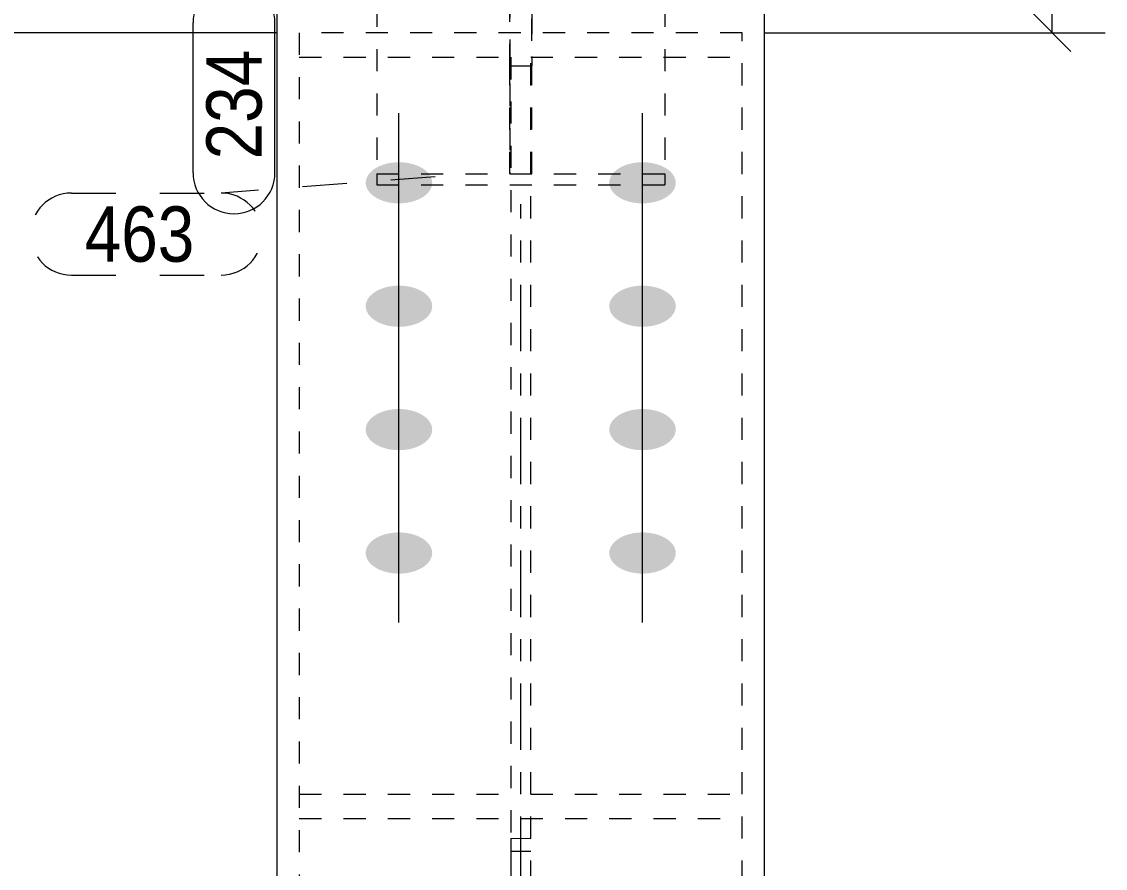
# Model space of a CAD drawing. Header units: millimetres. Extents: x 2 to 579, y 1 to 825.
# Drawn here: x 30.83 to 79.77, y 658.42 to 696.65 of the extents above; entities that cross this region are included whole.
import ezdxf

# ---------------------------------------------------------------- set-up
doc = ezdxf.new("R2010")
doc.units = ezdxf.units.MM
for name, pattern in [('XKITLINE00', [0]), ('XKITLINE01', [4, 1, -1, 1, -1]), ('XKITLINE02', [4, 2, -2]), ('XKITLINE03', [6, 3, -1, 1, -1])]:
    doc.linetypes.add(name, pattern=pattern)
for name, color, linetype, lineweight in [('Bolt', 3, 'Continuous', 0), ('Dimensions', 7, 'Continuous', 0), ('Part', 2, 'Continuous', 0), ('PartMark', 7, 'Continuous', 0)]:
    doc.layers.add(name, color=color, linetype=linetype, lineweight=lineweight)
doc.styles.add('ARIAL', font='ARIAL.TTF')

# ---------------------------------------------------------------- blocks, each defined once
blk = doc.blocks.new('*A48')
at = {"layer": 'Bolt'}
for points in [[(47.828, 688.443), (47.791, 688.444), (47.755, 688.445), (47.718, 688.447), (47.681, 688.45), (47.645, 688.453), (47.609, 688.456), (47.572, 688.46), (47.536, 688.465), (47.501, 688.47), (47.465, 688.476), (47.43, 688.483), (47.395, 688.489), (47.36, 688.497), (47.325, 688.505), (47.291, 688.513), (47.257, 688.522), (47.224, 688.532), (47.191, 688.542), (47.158, 688.552), (47.126, 688.563), (47.094, 688.575), (47.063, 688.587), (47.032, 688.599), (47.001, 688.612), (46.972, 688.625), (46.942, 688.639), (46.913, 688.653), (46.885, 688.668), (46.858, 688.683), (46.831, 688.699), (46.804, 688.715), (46.779, 688.731), (46.754, 688.748), (46.729, 688.765), (46.706, 688.782), (46.683, 688.8), (46.66, 688.818), (46.639, 688.837), (46.618, 688.855), (46.598, 688.874), (46.578, 688.894), (46.56, 688.914), (46.542, 688.933), (46.525, 688.954), (46.509, 688.974), (46.494, 688.995), (46.479, 689.016), (46.466, 689.037), (46.453, 689.058), (46.441, 689.08), (46.43, 689.102), (46.419, 689.124), (46.41, 689.146), (46.402, 689.168), (46.394, 689.19), (46.387, 689.212), (46.381, 689.235), (46.376, 689.258), (46.372, 689.28), (46.369, 689.303), (46.367, 689.326), (46.366, 689.348), (46.365, 689.371), (46.366, 689.394), (46.367, 689.417), (46.369, 689.44), (46.372, 689.462), (46.376, 689.485), (46.381, 689.507), (46.387, 689.53), (46.394, 689.552), (46.402, 689.575), (46.41, 689.597), (46.419, 689.619), (46.43, 689.641), (46.441, 689.663), (46.453, 689.684), (46.466, 689.705), (46.479, 689.727), (46.494, 689.748), (46.509, 689.768), (46.525, 689.789), (46.542, 689.809), (46.56, 689.829), (46.578, 689.849), (46.598, 689.868), (46.618, 689.887), (46.639, 689.906), (46.66, 689.924), (46.683, 689.943), (46.706, 689.96), (46.729, 689.978), (46.754, 689.995), (46.779, 690.012), (46.804, 690.028), (46.831, 690.044), (46.858, 690.059), (46.885, 690.074), (46.913, 690.089), (46.942, 690.103), (46.972, 690.117), (47.001, 690.13), (47.032, 690.143), (47.063, 690.156), (47.094, 690.168), (47.126, 690.179), (47.158, 690.19), (47.191, 690.201), (47.224, 690.211), (47.257, 690.22), (47.291, 690.229), (47.325, 690.238), (47.36, 690.246), (47.395, 690.253), (47.43, 690.26), (47.465, 690.266), (47.501, 690.272), (47.536, 690.277), (47.572, 690.282), (47.609, 690.286), (47.645, 690.29), (47.681, 690.293), (47.718, 690.295), (47.755, 690.297), (47.791, 690.299), (47.828, 690.3), (47.865, 690.3), (47.902, 690.3), (47.939, 690.299), (47.975, 690.297), (48.012, 690.295), (48.049, 690.293), (48.085, 690.29), (48.122, 690.286), (48.158, 690.282), (48.194, 690.277), (48.23, 690.272), (48.265, 690.266), (48.3, 690.26), (48.336, 690.253), (48.37, 690.246), (48.405, 690.238), (48.439, 690.229), (48.473, 690.22), (48.506, 690.211), (48.539, 690.201), (48.572, 690.19), (48.604, 690.179), (48.636, 690.168), (48.668, 690.156), (48.698, 690.143), (48.729, 690.13), (48.759, 690.117), (48.788, 690.103), (48.817, 690.089), (48.845, 690.074), (48.872, 690.059), (48.899, 690.044), (48.926, 690.028), (48.951, 690.012), (48.976, 689.995), (49.001, 689.978), (49.025, 689.96), (49.048, 689.943), (49.07, 689.924), (49.091, 689.906), (49.112, 689.887), (49.132, 689.868), (49.152, 689.849), (49.17, 689.829), (49.188, 689.809), (49.205, 689.789), (49.221, 689.768), (49.236, 689.748), (49.251, 689.727), (49.265, 689.705), (49.277, 689.684), (49.289, 689.663), (49.3, 689.641), (49.311, 689.619), (49.32, 689.597), (49.329, 689.575), (49.336, 689.552), (49.343, 689.53), (49.349, 689.507), (49.354, 689.485), (49.358, 689.462), (49.361, 689.44), (49.363, 689.417), (49.365, 689.394), (49.365, 689.371), (49.365, 689.348), (49.363, 689.326), (49.361, 689.303), (49.358, 689.28), (49.354, 689.258), (49.349, 689.235), (49.343, 689.212), (49.336, 689.19), (49.329, 689.168), (49.32, 689.146), (49.311, 689.124), (49.3, 689.102), (49.289, 689.08), (49.277, 689.058), (49.265, 689.037), (49.251, 689.016), (49.236, 688.995), (49.221, 688.974), (49.205, 688.954), (49.188, 688.933), (49.17, 688.914), (49.152, 688.894), (49.132, 688.874), (49.112, 688.855), (49.091, 688.837), (49.07, 688.818), (49.048, 688.8), (49.025, 688.782), (49.001, 688.765), (48.976, 688.748), (48.951, 688.731), (48.926, 688.715), (48.899, 688.699), (48.872, 688.683), (48.845, 688.668), (48.817, 688.653), (48.788, 688.639), (48.759, 688.625), (48.729, 688.612), (48.698, 688.599), (48.668, 688.587), (48.636, 688.575), (48.604, 688.563), (48.572, 688.552), (48.539, 688.542), (48.506, 688.532), (48.473, 688.522), (48.439, 688.513), (48.405, 688.505), (48.37, 688.497), (48.336, 688.489), (48.3, 688.483), (48.265, 688.476), (48.23, 688.47), (48.194, 688.465), (48.158, 688.46), (48.122, 688.456), (48.085, 688.453), (48.049, 688.45), (48.012, 688.447), (47.975, 688.445), (47.939, 688.444), (47.902, 688.443), (47.865, 688.443)], [(58.828, 688.443), (58.791, 688.444), (58.755, 688.445), (58.718, 688.447), (58.681, 688.45), (58.645, 688.453), (58.609, 688.456), (58.572, 688.46), (58.536, 688.465), (58.501, 688.47), (58.465, 688.476), (58.43, 688.483), (58.395, 688.489), (58.36, 688.497), (58.325, 688.505), (58.291, 688.513), (58.257, 688.522), (58.224, 688.532), (58.191, 688.542), (58.158, 688.552), (58.126, 688.563), (58.094, 688.575), (58.063, 688.587), (58.032, 688.599), (58.001, 688.612), (57.972, 688.625), (57.942, 688.639), (57.913, 688.653), (57.885, 688.668), (57.858, 688.683), (57.831, 688.699), (57.804, 688.715), (57.779, 688.731), (57.754, 688.748), (57.729, 688.765), (57.706, 688.782), (57.683, 688.8), (57.66, 688.818), (57.639, 688.837), (57.618, 688.855), (57.598, 688.874), (57.578, 688.894), (57.56, 688.914), (57.542, 688.933), (57.525, 688.954), (57.509, 688.974), (57.494, 688.995), (57.479, 689.016), (57.466, 689.037), (57.453, 689.058), (57.441, 689.08), (57.43, 689.102), (57.419, 689.124), (57.41, 689.146), (57.402, 689.168), (57.394, 689.19), (57.387, 689.212), (57.381, 689.235), (57.376, 689.258), (57.372, 689.28), (57.369, 689.303), (57.367, 689.326), (57.366, 689.348), (57.365, 689.371), (57.366, 689.394), (57.367, 689.417), (57.369, 689.44), (57.372, 689.462), (57.376, 689.485), (57.381, 689.507), (57.387, 689.53), (57.394, 689.552), (57.402, 689.575), (57.41, 689.597), (57.419, 689.619), (57.43, 689.641), (57.441, 689.663), (57.453, 689.684), (57.466, 689.705), (57.479, 689.727), (57.494, 689.748), (57.509, 689.768), (57.525, 689.789), (57.542, 689.809), (57.56, 689.829), (57.578, 689.849), (57.598, 689.868), (57.618, 689.887), (57.639, 689.906), (57.66, 689.924), (57.683, 689.943), (57.706, 689.96), (57.729, 689.978), (57.754, 689.995), (57.779, 690.012), (57.804, 690.028), (57.831, 690.044), (57.858, 690.059), (57.885, 690.074), (57.913, 690.089), (57.942, 690.103), (57.972, 690.117), (58.001, 690.13), (58.032, 690.143), (58.063, 690.156), (58.094, 690.168), (58.126, 690.179), (58.158, 690.19), (58.191, 690.201), (58.224, 690.211), (58.257, 690.22), (58.291, 690.229), (58.325, 690.238), (58.36, 690.246), (58.395, 690.253), (58.43, 690.26), (58.465, 690.266), (58.501, 690.272), (58.536, 690.277), (58.572, 690.282), (58.609, 690.286), (58.645, 690.29), (58.681, 690.293), (58.718, 690.295), (58.755, 690.297), (58.791, 690.299), (58.828, 690.3), (58.865, 690.3), (58.902, 690.3), (58.939, 690.299), (58.975, 690.297), (59.012, 690.295), (59.049, 690.293), (59.085, 690.29), (59.122, 690.286), (59.158, 690.282), (59.194, 690.277), (59.23, 690.272), (59.265, 690.266), (59.3, 690.26), (59.336, 690.253), (59.37, 690.246), (59.405, 690.238), (59.439, 690.229), (59.473, 690.22), (59.506, 690.211), (59.539, 690.201), (59.572, 690.19), (59.604, 690.179), (59.636, 690.168), (59.668, 690.156), (59.698, 690.143), (59.729, 690.13), (59.759, 690.117), (59.788, 690.103), (59.817, 690.089), (59.845, 690.074), (59.872, 690.059), (59.899, 690.044), (59.926, 690.028), (59.951, 690.012), (59.976, 689.995), (60.001, 689.978), (60.025, 689.96), (60.048, 689.943), (60.07, 689.924), (60.091, 689.906), (60.112, 689.887), (60.132, 689.868), (60.152, 689.849), (60.17, 689.829), (60.188, 689.809), (60.205, 689.789), (60.221, 689.768), (60.236, 689.748), (60.251, 689.727), (60.265, 689.705), (60.277, 689.684), (60.289, 689.663), (60.3, 689.641), (60.311, 689.619), (60.32, 689.597), (60.329, 689.575), (60.336, 689.552), (60.343, 689.53), (60.349, 689.507), (60.354, 689.485), (60.358, 689.462), (60.361, 689.44), (60.363, 689.417), (60.365, 689.394), (60.365, 689.371), (60.365, 689.348), (60.363, 689.326), (60.361, 689.303), (60.358, 689.28), (60.354, 689.258), (60.349, 689.235), (60.343, 689.212), (60.336, 689.19), (60.329, 689.168), (60.32, 689.146), (60.311, 689.124), (60.3, 689.102), (60.289, 689.08), (60.277, 689.058), (60.265, 689.037), (60.251, 689.016), (60.236, 688.995), (60.221, 688.974), (60.205, 688.954), (60.188, 688.933), (60.17, 688.914), (60.152, 688.894), (60.132, 688.874), (60.112, 688.855), (60.091, 688.837), (60.07, 688.818), (60.048, 688.8), (60.025, 688.782), (60.001, 688.765), (59.976, 688.748), (59.951, 688.731), (59.926, 688.715), (59.899, 688.699), (59.872, 688.683), (59.845, 688.668), (59.817, 688.653), (59.788, 688.639), (59.759, 688.625), (59.729, 688.612), (59.698, 688.599), (59.668, 688.587), (59.636, 688.575), (59.604, 688.563), (59.572, 688.552), (59.539, 688.542), (59.506, 688.532), (59.473, 688.522), (59.439, 688.513), (59.405, 688.505), (59.37, 688.497), (59.336, 688.489), (59.3, 688.483), (59.265, 688.476), (59.23, 688.47), (59.194, 688.465), (59.158, 688.46), (59.122, 688.456), (59.085, 688.453), (59.049, 688.45), (59.012, 688.447), (58.975, 688.445), (58.939, 688.444), (58.902, 688.443), (58.865, 688.443)], [(47.828, 682.871), (47.791, 682.872), (47.755, 682.873), (47.718, 682.875), (47.681, 682.878), (47.645, 682.881), (47.609, 682.884), (47.572, 682.889), (47.536, 682.893), (47.501, 682.899), (47.465, 682.904), (47.43, 682.911), (47.395, 682.918), (47.36, 682.925), (47.325, 682.933), (47.291, 682.941), (47.257, 682.95), (47.224, 682.96), (47.191, 682.97), (47.158, 682.98), (47.126, 682.991), (47.094, 683.003), (47.063, 683.015), (47.032, 683.027), (47.001, 683.04), (46.972, 683.053), (46.942, 683.067), (46.913, 683.082), (46.885, 683.096), (46.858, 683.111), (46.831, 683.127), (46.804, 683.143), (46.779, 683.159), (46.754, 683.176), (46.729, 683.193), (46.706, 683.21), (46.683, 683.228), (46.66, 683.246), (46.639, 683.265), (46.618, 683.283), (46.598, 683.303), (46.578, 683.322), (46.56, 683.342), (46.542, 683.362), (46.525, 683.382), (46.509, 683.402), (46.494, 683.423), (46.479, 683.444), (46.466, 683.465), (46.453, 683.487), (46.441, 683.508), (46.43, 683.53), (46.419, 683.552), (46.41, 683.574), (46.402, 683.596), (46.394, 683.618), (46.387, 683.641), (46.381, 683.663), (46.376, 683.686), (46.372, 683.708), (46.369, 683.731), (46.367, 683.754), (46.366, 683.777), (46.365, 683.799), (46.366, 683.822), (46.367, 683.845), (46.369, 683.868), (46.372, 683.89), (46.376, 683.913), (46.381, 683.936), (46.387, 683.958), (46.394, 683.981), (46.402, 684.003), (46.41, 684.025), (46.419, 684.047), (46.43, 684.069), (46.441, 684.091), (46.453, 684.112), (46.466, 684.134), (46.479, 684.155), (46.494, 684.176), (46.509, 684.196), (46.525, 684.217), (46.542, 684.237), (46.56, 684.257), (46.578, 684.277), (46.598, 684.296), (46.618, 684.315), (46.639, 684.334), (46.66, 684.353), (46.683, 684.371), (46.706, 684.388), (46.729, 684.406), (46.754, 684.423), (46.779, 684.44), (46.804, 684.456), (46.831, 684.472), (46.858, 684.487), (46.885, 684.503), (46.913, 684.517), (46.942, 684.531), (46.972, 684.545), (47.001, 684.559), (47.032, 684.571), (47.063, 684.584), (47.094, 684.596), (47.126, 684.607), (47.158, 684.618), (47.191, 684.629), (47.224, 684.639), (47.257, 684.648), (47.291, 684.657), (47.325, 684.666), (47.36, 684.674), (47.395, 684.681), (47.43, 684.688), (47.465, 684.694), (47.501, 684.7), (47.536, 684.705), (47.572, 684.71), (47.609, 684.714), (47.645, 684.718), (47.681, 684.721), (47.718, 684.724), (47.755, 684.725), (47.791, 684.727), (47.828, 684.728), (47.865, 684.728), (47.902, 684.728), (47.939, 684.727), (47.975, 684.725), (48.012, 684.724), (48.049, 684.721), (48.085, 684.718), (48.122, 684.714), (48.158, 684.71), (48.194, 684.705), (48.23, 684.7), (48.265, 684.694), (48.3, 684.688), (48.336, 684.681), (48.37, 684.674), (48.405, 684.666), (48.439, 684.657), (48.473, 684.648), (48.506, 684.639), (48.539, 684.629), (48.572, 684.618), (48.604, 684.607), (48.636, 684.596), (48.668, 684.584), (48.698, 684.571), (48.729, 684.559), (48.759, 684.545), (48.788, 684.531), (48.817, 684.517), (48.845, 684.503), (48.872, 684.487), (48.899, 684.472), (48.926, 684.456), (48.951, 684.44), (48.976, 684.423), (49.001, 684.406), (49.025, 684.388), (49.048, 684.371), (49.07, 684.353), (49.091, 684.334), (49.112, 684.315), (49.132, 684.296), (49.152, 684.277), (49.17, 684.257), (49.188, 684.237), (49.205, 684.217), (49.221, 684.196), (49.236, 684.176), (49.251, 684.155), (49.265, 684.134), (49.277, 684.112), (49.289, 684.091), (49.3, 684.069), (49.311, 684.047), (49.32, 684.025), (49.329, 684.003), (49.336, 683.981), (49.343, 683.958), (49.349, 683.936), (49.354, 683.913), (49.358, 683.89), (49.361, 683.868), (49.363, 683.845), (49.365, 683.822), (49.365, 683.799), (49.365, 683.777), (49.363, 683.754), (49.361, 683.731), (49.358, 683.708), (49.354, 683.686), (49.349, 683.663), (49.343, 683.641), (49.336, 683.618), (49.329, 683.596), (49.32, 683.574), (49.311, 683.552), (49.3, 683.53), (49.289, 683.508), (49.277, 683.487), (49.265, 683.465), (49.251, 683.444), (49.236, 683.423), (49.221, 683.402), (49.205, 683.382), (49.188, 683.362), (49.17, 683.342), (49.152, 683.322), (49.132, 683.303), (49.112, 683.283), (49.091, 683.265), (49.07, 683.246), (49.048, 683.228), (49.025, 683.21), (49.001, 683.193), (48.976, 683.176), (48.951, 683.159), (48.926, 683.143), (48.899, 683.127), (48.872, 683.111), (48.845, 683.096), (48.817, 683.082), (48.788, 683.067), (48.759, 683.053), (48.729, 683.04), (48.698, 683.027), (48.668, 683.015), (48.636, 683.003), (48.604, 682.991), (48.572, 682.98), (48.539, 682.97), (48.506, 682.96), (48.473, 682.95), (48.439, 682.941), (48.405, 682.933), (48.37, 682.925), (48.336, 682.918), (48.3, 682.911), (48.265, 682.904), (48.23, 682.899), (48.194, 682.893), (48.158, 682.889), (48.122, 682.884), (48.085, 682.881), (48.049, 682.878), (48.012, 682.875), (47.975, 682.873), (47.939, 682.872), (47.902, 682.871), (47.865, 682.871)], [(58.828, 682.871), (58.791, 682.872), (58.755, 682.873), (58.718, 682.875), (58.681, 682.878), (58.645, 682.881), (58.609, 682.884), (58.572, 682.889), (58.536, 682.893), (58.501, 682.899), (58.465, 682.904), (58.43, 682.911), (58.395, 682.918), (58.36, 682.925), (58.325, 682.933), (58.291, 682.941), (58.257, 682.95), (58.224, 682.96), (58.191, 682.97), (58.158, 682.98), (58.126, 682.991), (58.094, 683.003), (58.063, 683.015), (58.032, 683.027), (58.001, 683.04), (57.972, 683.053), (57.942, 683.067), (57.913, 683.082), (57.885, 683.096), (57.858, 683.111), (57.831, 683.127), (57.804, 683.143), (57.779, 683.159), (57.754, 683.176), (57.729, 683.193), (57.706, 683.21), (57.683, 683.228), (57.66, 683.246), (57.639, 683.265), (57.618, 683.283), (57.598, 683.303), (57.578, 683.322), (57.56, 683.342), (57.542, 683.362), (57.525, 683.382), (57.509, 683.402), (57.494, 683.423), (57.479, 683.444), (57.466, 683.465), (57.453, 683.487), (57.441, 683.508), (57.43, 683.53), (57.419, 683.552), (57.41, 683.574), (57.402, 683.596), (57.394, 683.618), (57.387, 683.641), (57.381, 683.663), (57.376, 683.686), (57.372, 683.708), (57.369, 683.731), (57.367, 683.754), (57.366, 683.777), (57.365, 683.799), (57.366, 683.822), (57.367, 683.845), (57.369, 683.868), (57.372, 683.89), (57.376, 683.913), (57.381, 683.936), (57.387, 683.958), (57.394, 683.981), (57.402, 684.003), (57.41, 684.025), (57.419, 684.047), (57.43, 684.069), (57.441, 684.091), (57.453, 684.112), (57.466, 684.134), (57.479, 684.155), (57.494, 684.176), (57.509, 684.196), (57.525, 684.217), (57.542, 684.237), (57.56, 684.257), (57.578, 684.277), (57.598, 684.296), (57.618, 684.315), (57.639, 684.334), (57.66, 684.353), (57.683, 684.371), (57.706, 684.388), (57.729, 684.406), (57.754, 684.423), (57.779, 684.44), (57.804, 684.456), (57.831, 684.472), (57.858, 684.487), (57.885, 684.503), (57.913, 684.517), (57.942, 684.531), (57.972, 684.545), (58.001, 684.559), (58.032, 684.571), (58.063, 684.584), (58.094, 684.596), (58.126, 684.607), (58.158, 684.618), (58.191, 684.629), (58.224, 684.639), (58.257, 684.648), (58.291, 684.657), (58.325, 684.666), (58.36, 684.674), (58.395, 684.681), (58.43, 684.688), (58.465, 684.694), (58.501, 684.7), (58.536, 684.705), (58.572, 684.71), (58.609, 684.714), (58.645, 684.718), (58.681, 684.721), (58.718, 684.724), (58.755, 684.725), (58.791, 684.727), (58.828, 684.728), (58.865, 684.728), (58.902, 684.728), (58.939, 684.727), (58.975, 684.725), (59.012, 684.724), (59.049, 684.721), (59.085, 684.718), (59.122, 684.714), (59.158, 684.71), (59.194, 684.705), (59.23, 684.7), (59.265, 684.694), (59.3, 684.688), (59.336, 684.681), (59.37, 684.674), (59.405, 684.666), (59.439, 684.657), (59.473, 684.648), (59.506, 684.639), (59.539, 684.629), (59.572, 684.618), (59.604, 684.607), (59.636, 684.596), (59.668, 684.584), (59.698, 684.571), (59.729, 684.559), (59.759, 684.545), (59.788, 684.531), (59.817, 684.517), (59.845, 684.503), (59.872, 684.487), (59.899, 684.472), (59.926, 684.456), (59.951, 684.44), (59.976, 684.423), (60.001, 684.406), (60.025, 684.388), (60.048, 684.371), (60.07, 684.353), (60.091, 684.334), (60.112, 684.315), (60.132, 684.296), (60.152, 684.277), (60.17, 684.257), (60.188, 684.237), (60.205, 684.217), (60.221, 684.196), (60.236, 684.176), (60.251, 684.155), (60.265, 684.134), (60.277, 684.112), (60.289, 684.091), (60.3, 684.069), (60.311, 684.047), (60.32, 684.025), (60.329, 684.003), (60.336, 683.981), (60.343, 683.958), (60.349, 683.936), (60.354, 683.913), (60.358, 683.89), (60.361, 683.868), (60.363, 683.845), (60.365, 683.822), (60.365, 683.799), (60.365, 683.777), (60.363, 683.754), (60.361, 683.731), (60.358, 683.708), (60.354, 683.686), (60.349, 683.663), (60.343, 683.641), (60.336, 683.618), (60.329, 683.596), (60.32, 683.574), (60.311, 683.552), (60.3, 683.53), (60.289, 683.508), (60.277, 683.487), (60.265, 683.465), (60.251, 683.444), (60.236, 683.423), (60.221, 683.402), (60.205, 683.382), (60.188, 683.362), (60.17, 683.342), (60.152, 683.322), (60.132, 683.303), (60.112, 683.283), (60.091, 683.265), (60.07, 683.246), (60.048, 683.228), (60.025, 683.21), (60.001, 683.193), (59.976, 683.176), (59.951, 683.159), (59.926, 683.143), (59.899, 683.127), (59.872, 683.111), (59.845, 683.096), (59.817, 683.082), (59.788, 683.067), (59.759, 683.053), (59.729, 683.04), (59.698, 683.027), (59.668, 683.015), (59.636, 683.003), (59.604, 682.991), (59.572, 682.98), (59.539, 682.97), (59.506, 682.96), (59.473, 682.95), (59.439, 682.941), (59.405, 682.933), (59.37, 682.925), (59.336, 682.918), (59.3, 682.911), (59.265, 682.904), (59.23, 682.899), (59.194, 682.893), (59.158, 682.889), (59.122, 682.884), (59.085, 682.881), (59.049, 682.878), (59.012, 682.875), (58.975, 682.873), (58.939, 682.872), (58.902, 682.871), (58.865, 682.871)], [(47.828, 677.299), (47.791, 677.3), (47.755, 677.301), (47.718, 677.303), (47.681, 677.306), (47.645, 677.309), (47.609, 677.313), (47.572, 677.317), (47.536, 677.321), (47.501, 677.327), (47.465, 677.332), (47.43, 677.339), (47.395, 677.346), (47.36, 677.353), (47.325, 677.361), (47.291, 677.37), (47.257, 677.379), (47.224, 677.388), (47.191, 677.398), (47.158, 677.408), (47.126, 677.419), (47.094, 677.431), (47.063, 677.443), (47.032, 677.455), (47.001, 677.468), (46.972, 677.482), (46.942, 677.495), (46.913, 677.51), (46.885, 677.524), (46.858, 677.539), (46.831, 677.555), (46.804, 677.571), (46.779, 677.587), (46.754, 677.604), (46.729, 677.621), (46.706, 677.638), (46.683, 677.656), (46.66, 677.674), (46.639, 677.693), (46.618, 677.712), (46.598, 677.731), (46.578, 677.75), (46.56, 677.77), (46.542, 677.79), (46.525, 677.81), (46.509, 677.83), (46.494, 677.851), (46.479, 677.872), (46.466, 677.893), (46.453, 677.915), (46.441, 677.936), (46.43, 677.958), (46.419, 677.98), (46.41, 678.002), (46.402, 678.024), (46.394, 678.046), (46.387, 678.069), (46.381, 678.091), (46.376, 678.114), (46.372, 678.136), (46.369, 678.159), (46.367, 678.182), (46.366, 678.205), (46.365, 678.227), (46.366, 678.25), (46.367, 678.273), (46.369, 678.296), (46.372, 678.319), (46.376, 678.341), (46.381, 678.364), (46.387, 678.386), (46.394, 678.409), (46.402, 678.431), (46.41, 678.453), (46.419, 678.475), (46.43, 678.497), (46.441, 678.519), (46.453, 678.54), (46.466, 678.562), (46.479, 678.583), (46.494, 678.604), (46.509, 678.625), (46.525, 678.645), (46.542, 678.665), (46.56, 678.685), (46.578, 678.705), (46.598, 678.724), (46.618, 678.743), (46.639, 678.762), (46.66, 678.781), (46.683, 678.799), (46.706, 678.817), (46.729, 678.834), (46.754, 678.851), (46.779, 678.868), (46.804, 678.884), (46.831, 678.9), (46.858, 678.916), (46.885, 678.931), (46.913, 678.945), (46.942, 678.96), (46.972, 678.973), (47.001, 678.987), (47.032, 679), (47.063, 679.012), (47.094, 679.024), (47.126, 679.035), (47.158, 679.046), (47.191, 679.057), (47.224, 679.067), (47.257, 679.076), (47.291, 679.085), (47.325, 679.094), (47.36, 679.102), (47.395, 679.109), (47.43, 679.116), (47.465, 679.122), (47.501, 679.128), (47.536, 679.134), (47.572, 679.138), (47.609, 679.142), (47.645, 679.146), (47.681, 679.149), (47.718, 679.152), (47.755, 679.154), (47.791, 679.155), (47.828, 679.156), (47.865, 679.156), (47.902, 679.156), (47.939, 679.155), (47.975, 679.154), (48.012, 679.152), (48.049, 679.149), (48.085, 679.146), (48.122, 679.142), (48.158, 679.138), (48.194, 679.134), (48.23, 679.128), (48.265, 679.122), (48.3, 679.116), (48.336, 679.109), (48.37, 679.102), (48.405, 679.094), (48.439, 679.085), (48.473, 679.076), (48.506, 679.067), (48.539, 679.057), (48.572, 679.046), (48.604, 679.035), (48.636, 679.024), (48.668, 679.012), (48.698, 679), (48.729, 678.987), (48.759, 678.973), (48.788, 678.96), (48.817, 678.945), (48.845, 678.931), (48.872, 678.916), (48.899, 678.9), (48.926, 678.884), (48.951, 678.868), (48.976, 678.851), (49.001, 678.834), (49.025, 678.817), (49.048, 678.799), (49.07, 678.781), (49.091, 678.762), (49.112, 678.743), (49.132, 678.724), (49.152, 678.705), (49.17, 678.685), (49.188, 678.665), (49.205, 678.645), (49.221, 678.625), (49.236, 678.604), (49.251, 678.583), (49.265, 678.562), (49.277, 678.54), (49.289, 678.519), (49.3, 678.497), (49.311, 678.475), (49.32, 678.453), (49.329, 678.431), (49.336, 678.409), (49.343, 678.386), (49.349, 678.364), (49.354, 678.341), (49.358, 678.319), (49.361, 678.296), (49.363, 678.273), (49.365, 678.25), (49.365, 678.227), (49.365, 678.205), (49.363, 678.182), (49.361, 678.159), (49.358, 678.136), (49.354, 678.114), (49.349, 678.091), (49.343, 678.069), (49.336, 678.046), (49.329, 678.024), (49.32, 678.002), (49.311, 677.98), (49.3, 677.958), (49.289, 677.936), (49.277, 677.915), (49.265, 677.893), (49.251, 677.872), (49.236, 677.851), (49.221, 677.83), (49.205, 677.81), (49.188, 677.79), (49.17, 677.77), (49.152, 677.75), (49.132, 677.731), (49.112, 677.712), (49.091, 677.693), (49.07, 677.674), (49.048, 677.656), (49.025, 677.638), (49.001, 677.621), (48.976, 677.604), (48.951, 677.587), (48.926, 677.571), (48.899, 677.555), (48.872, 677.539), (48.845, 677.524), (48.817, 677.51), (48.788, 677.495), (48.759, 677.482), (48.729, 677.468), (48.698, 677.455), (48.668, 677.443), (48.636, 677.431), (48.604, 677.419), (48.572, 677.408), (48.539, 677.398), (48.506, 677.388), (48.473, 677.379), (48.439, 677.37), (48.405, 677.361), (48.37, 677.353), (48.336, 677.346), (48.3, 677.339), (48.265, 677.332), (48.23, 677.327), (48.194, 677.321), (48.158, 677.317), (48.122, 677.313), (48.085, 677.309), (48.049, 677.306), (48.012, 677.303), (47.975, 677.301), (47.939, 677.3), (47.902, 677.299), (47.865, 677.299)], [(58.828, 677.299), (58.791, 677.3), (58.755, 677.301), (58.718, 677.303), (58.681, 677.306), (58.645, 677.309), (58.609, 677.313), (58.572, 677.317), (58.536, 677.321), (58.501, 677.327), (58.465, 677.332), (58.43, 677.339), (58.395, 677.346), (58.36, 677.353), (58.325, 677.361), (58.291, 677.37), (58.257, 677.379), (58.224, 677.388), (58.191, 677.398), (58.158, 677.408), (58.126, 677.419), (58.094, 677.431), (58.063, 677.443), (58.032, 677.455), (58.001, 677.468), (57.972, 677.482), (57.942, 677.495), (57.913, 677.51), (57.885, 677.524), (57.858, 677.539), (57.831, 677.555), (57.804, 677.571), (57.779, 677.587), (57.754, 677.604), (57.729, 677.621), (57.706, 677.638), (57.683, 677.656), (57.66, 677.674), (57.639, 677.693), (57.618, 677.712), (57.598, 677.731), (57.578, 677.75), (57.56, 677.77), (57.542, 677.79), (57.525, 677.81), (57.509, 677.83), (57.494, 677.851), (57.479, 677.872), (57.466, 677.893), (57.453, 677.915), (57.441, 677.936), (57.43, 677.958), (57.419, 677.98), (57.41, 678.002), (57.402, 678.024), (57.394, 678.046), (57.387, 678.069), (57.381, 678.091), (57.376, 678.114), (57.372, 678.136), (57.369, 678.159), (57.367, 678.182), (57.366, 678.205), (57.365, 678.227), (57.366, 678.25), (57.367, 678.273), (57.369, 678.296), (57.372, 678.319), (57.376, 678.341), (57.381, 678.364), (57.387, 678.386), (57.394, 678.409), (57.402, 678.431), (57.41, 678.453), (57.419, 678.475), (57.43, 678.497), (57.441, 678.519), (57.453, 678.54), (57.466, 678.562), (57.479, 678.583), (57.494, 678.604), (57.509, 678.625), (57.525, 678.645), (57.542, 678.665), (57.56, 678.685), (57.578, 678.705), (57.598, 678.724), (57.618, 678.743), (57.639, 678.762), (57.66, 678.781), (57.683, 678.799), (57.706, 678.817), (57.729, 678.834), (57.754, 678.851), (57.779, 678.868), (57.804, 678.884), (57.831, 678.9), (57.858, 678.916), (57.885, 678.931), (57.913, 678.945), (57.942, 678.96), (57.972, 678.973), (58.001, 678.987), (58.032, 679), (58.063, 679.012), (58.094, 679.024), (58.126, 679.035), (58.158, 679.046), (58.191, 679.057), (58.224, 679.067), (58.257, 679.076), (58.291, 679.085), (58.325, 679.094), (58.36, 679.102), (58.395, 679.109), (58.43, 679.116), (58.465, 679.122), (58.501, 679.128), (58.536, 679.134), (58.572, 679.138), (58.609, 679.142), (58.645, 679.146), (58.681, 679.149), (58.718, 679.152), (58.755, 679.154), (58.791, 679.155), (58.828, 679.156), (58.865, 679.156), (58.902, 679.156), (58.939, 679.155), (58.975, 679.154), (59.012, 679.152), (59.049, 679.149), (59.085, 679.146), (59.122, 679.142), (59.158, 679.138), (59.194, 679.134), (59.23, 679.128), (59.265, 679.122), (59.3, 679.116), (59.336, 679.109), (59.37, 679.102), (59.405, 679.094), (59.439, 679.085), (59.473, 679.076), (59.506, 679.067), (59.539, 679.057), (59.572, 679.046), (59.604, 679.035), (59.636, 679.024), (59.668, 679.012), (59.698, 679), (59.729, 678.987), (59.759, 678.973), (59.788, 678.96), (59.817, 678.945), (59.845, 678.931), (59.872, 678.916), (59.899, 678.9), (59.926, 678.884), (59.951, 678.868), (59.976, 678.851), (60.001, 678.834), (60.025, 678.817), (60.048, 678.799), (60.07, 678.781), (60.091, 678.762), (60.112, 678.743), (60.132, 678.724), (60.152, 678.705), (60.17, 678.685), (60.188, 678.665), (60.205, 678.645), (60.221, 678.625), (60.236, 678.604), (60.251, 678.583), (60.265, 678.562), (60.277, 678.54), (60.289, 678.519), (60.3, 678.497), (60.311, 678.475), (60.32, 678.453), (60.329, 678.431), (60.336, 678.409), (60.343, 678.386), (60.349, 678.364), (60.354, 678.341), (60.358, 678.319), (60.361, 678.296), (60.363, 678.273), (60.365, 678.25), (60.365, 678.227), (60.365, 678.205), (60.363, 678.182), (60.361, 678.159), (60.358, 678.136), (60.354, 678.114), (60.349, 678.091), (60.343, 678.069), (60.336, 678.046), (60.329, 678.024), (60.32, 678.002), (60.311, 677.98), (60.3, 677.958), (60.289, 677.936), (60.277, 677.915), (60.265, 677.893), (60.251, 677.872), (60.236, 677.851), (60.221, 677.83), (60.205, 677.81), (60.188, 677.79), (60.17, 677.77), (60.152, 677.75), (60.132, 677.731), (60.112, 677.712), (60.091, 677.693), (60.07, 677.674), (60.048, 677.656), (60.025, 677.638), (60.001, 677.621), (59.976, 677.604), (59.951, 677.587), (59.926, 677.571), (59.899, 677.555), (59.872, 677.539), (59.845, 677.524), (59.817, 677.51), (59.788, 677.495), (59.759, 677.482), (59.729, 677.468), (59.698, 677.455), (59.668, 677.443), (59.636, 677.431), (59.604, 677.419), (59.572, 677.408), (59.539, 677.398), (59.506, 677.388), (59.473, 677.379), (59.439, 677.37), (59.405, 677.361), (59.37, 677.353), (59.336, 677.346), (59.3, 677.339), (59.265, 677.332), (59.23, 677.327), (59.194, 677.321), (59.158, 677.317), (59.122, 677.313), (59.085, 677.309), (59.049, 677.306), (59.012, 677.303), (58.975, 677.301), (58.939, 677.3), (58.902, 677.299), (58.865, 677.299)], [(47.828, 671.727), (47.791, 671.728), (47.755, 671.729), (47.718, 671.731), (47.681, 671.734), (47.645, 671.737), (47.609, 671.741), (47.572, 671.745), (47.536, 671.75), (47.501, 671.755), (47.465, 671.761), (47.43, 671.767), (47.395, 671.774), (47.36, 671.781), (47.325, 671.789), (47.291, 671.798), (47.257, 671.807), (47.224, 671.816), (47.191, 671.826), (47.158, 671.837), (47.126, 671.848), (47.094, 671.859), (47.063, 671.871), (47.032, 671.883), (47.001, 671.896), (46.972, 671.91), (46.942, 671.924), (46.913, 671.938), (46.885, 671.952), (46.858, 671.968), (46.831, 671.983), (46.804, 671.999), (46.779, 672.015), (46.754, 672.032), (46.729, 672.049), (46.706, 672.066), (46.683, 672.084), (46.66, 672.102), (46.639, 672.121), (46.618, 672.14), (46.598, 672.159), (46.578, 672.178), (46.56, 672.198), (46.542, 672.218), (46.525, 672.238), (46.509, 672.259), (46.494, 672.279), (46.479, 672.3), (46.466, 672.321), (46.453, 672.343), (46.441, 672.364), (46.43, 672.386), (46.419, 672.408), (46.41, 672.43), (46.402, 672.452), (46.394, 672.474), (46.387, 672.497), (46.381, 672.519), (46.376, 672.542), (46.372, 672.565), (46.369, 672.587), (46.367, 672.61), (46.366, 672.633), (46.365, 672.656), (46.366, 672.678), (46.367, 672.701), (46.369, 672.724), (46.372, 672.747), (46.376, 672.769), (46.381, 672.792), (46.387, 672.814), (46.394, 672.837), (46.402, 672.859), (46.41, 672.881), (46.419, 672.903), (46.43, 672.925), (46.441, 672.947), (46.453, 672.968), (46.466, 672.99), (46.479, 673.011), (46.494, 673.032), (46.509, 673.053), (46.525, 673.073), (46.542, 673.093), (46.56, 673.113), (46.578, 673.133), (46.598, 673.152), (46.618, 673.172), (46.639, 673.19), (46.66, 673.209), (46.683, 673.227), (46.706, 673.245), (46.729, 673.262), (46.754, 673.279), (46.779, 673.296), (46.804, 673.312), (46.831, 673.328), (46.858, 673.344), (46.885, 673.359), (46.913, 673.373), (46.942, 673.388), (46.972, 673.402), (47.001, 673.415), (47.032, 673.428), (47.063, 673.44), (47.094, 673.452), (47.126, 673.464), (47.158, 673.475), (47.191, 673.485), (47.224, 673.495), (47.257, 673.505), (47.291, 673.514), (47.325, 673.522), (47.36, 673.53), (47.395, 673.537), (47.43, 673.544), (47.465, 673.551), (47.501, 673.556), (47.536, 673.562), (47.572, 673.566), (47.609, 673.571), (47.645, 673.574), (47.681, 673.577), (47.718, 673.58), (47.755, 673.582), (47.791, 673.583), (47.828, 673.584), (47.865, 673.584), (47.902, 673.584), (47.939, 673.583), (47.975, 673.582), (48.012, 673.58), (48.049, 673.577), (48.085, 673.574), (48.122, 673.571), (48.158, 673.566), (48.194, 673.562), (48.23, 673.556), (48.265, 673.551), (48.3, 673.544), (48.336, 673.537), (48.37, 673.53), (48.405, 673.522), (48.439, 673.514), (48.473, 673.505), (48.506, 673.495), (48.539, 673.485), (48.572, 673.475), (48.604, 673.464), (48.636, 673.452), (48.668, 673.44), (48.698, 673.428), (48.729, 673.415), (48.759, 673.402), (48.788, 673.388), (48.817, 673.373), (48.845, 673.359), (48.872, 673.344), (48.899, 673.328), (48.926, 673.312), (48.951, 673.296), (48.976, 673.279), (49.001, 673.262), (49.025, 673.245), (49.048, 673.227), (49.07, 673.209), (49.091, 673.19), (49.112, 673.172), (49.132, 673.152), (49.152, 673.133), (49.17, 673.113), (49.188, 673.093), (49.205, 673.073), (49.221, 673.053), (49.236, 673.032), (49.251, 673.011), (49.265, 672.99), (49.277, 672.968), (49.289, 672.947), (49.3, 672.925), (49.311, 672.903), (49.32, 672.881), (49.329, 672.859), (49.336, 672.837), (49.343, 672.814), (49.349, 672.792), (49.354, 672.769), (49.358, 672.747), (49.361, 672.724), (49.363, 672.701), (49.365, 672.678), (49.365, 672.656), (49.365, 672.633), (49.363, 672.61), (49.361, 672.587), (49.358, 672.565), (49.354, 672.542), (49.349, 672.519), (49.343, 672.497), (49.336, 672.474), (49.329, 672.452), (49.32, 672.43), (49.311, 672.408), (49.3, 672.386), (49.289, 672.364), (49.277, 672.343), (49.265, 672.321), (49.251, 672.3), (49.236, 672.279), (49.221, 672.259), (49.205, 672.238), (49.188, 672.218), (49.17, 672.198), (49.152, 672.178), (49.132, 672.159), (49.112, 672.14), (49.091, 672.121), (49.07, 672.102), (49.048, 672.084), (49.025, 672.066), (49.001, 672.049), (48.976, 672.032), (48.951, 672.015), (48.926, 671.999), (48.899, 671.983), (48.872, 671.968), (48.845, 671.952), (48.817, 671.938), (48.788, 671.924), (48.759, 671.91), (48.729, 671.896), (48.698, 671.883), (48.668, 671.871), (48.636, 671.859), (48.604, 671.848), (48.572, 671.837), (48.539, 671.826), (48.506, 671.816), (48.473, 671.807), (48.439, 671.798), (48.405, 671.789), (48.37, 671.781), (48.336, 671.774), (48.3, 671.767), (48.265, 671.761), (48.23, 671.755), (48.194, 671.75), (48.158, 671.745), (48.122, 671.741), (48.085, 671.737), (48.049, 671.734), (48.012, 671.731), (47.975, 671.729), (47.939, 671.728), (47.902, 671.727), (47.865, 671.727)], [(58.828, 671.727), (58.791, 671.728), (58.755, 671.729), (58.718, 671.731), (58.681, 671.734), (58.645, 671.737), (58.609, 671.741), (58.572, 671.745), (58.536, 671.75), (58.501, 671.755), (58.465, 671.761), (58.43, 671.767), (58.395, 671.774), (58.36, 671.781), (58.325, 671.789), (58.291, 671.798), (58.257, 671.807), (58.224, 671.816), (58.191, 671.826), (58.158, 671.837), (58.126, 671.848), (58.094, 671.859), (58.063, 671.871), (58.032, 671.883), (58.001, 671.896), (57.972, 671.91), (57.942, 671.924), (57.913, 671.938), (57.885, 671.952), (57.858, 671.968), (57.831, 671.983), (57.804, 671.999), (57.779, 672.015), (57.754, 672.032), (57.729, 672.049), (57.706, 672.066), (57.683, 672.084), (57.66, 672.102), (57.639, 672.121), (57.618, 672.14), (57.598, 672.159), (57.578, 672.178), (57.56, 672.198), (57.542, 672.218), (57.525, 672.238), (57.509, 672.259), (57.494, 672.279), (57.479, 672.3), (57.466, 672.321), (57.453, 672.343), (57.441, 672.364), (57.43, 672.386), (57.419, 672.408), (57.41, 672.43), (57.402, 672.452), (57.394, 672.474), (57.387, 672.497), (57.381, 672.519), (57.376, 672.542), (57.372, 672.565), (57.369, 672.587), (57.367, 672.61), (57.366, 672.633), (57.365, 672.656), (57.366, 672.678), (57.367, 672.701), (57.369, 672.724), (57.372, 672.747), (57.376, 672.769), (57.381, 672.792), (57.387, 672.814), (57.394, 672.837), (57.402, 672.859), (57.41, 672.881), (57.419, 672.903), (57.43, 672.925), (57.441, 672.947), (57.453, 672.968), (57.466, 672.99), (57.479, 673.011), (57.494, 673.032), (57.509, 673.053), (57.525, 673.073), (57.542, 673.093), (57.56, 673.113), (57.578, 673.133), (57.598, 673.152), (57.618, 673.172), (57.639, 673.19), (57.66, 673.209), (57.683, 673.227), (57.706, 673.245), (57.729, 673.262), (57.754, 673.279), (57.779, 673.296), (57.804, 673.312), (57.831, 673.328), (57.858, 673.344), (57.885, 673.359), (57.913, 673.373), (57.942, 673.388), (57.972, 673.402), (58.001, 673.415), (58.032, 673.428), (58.063, 673.44), (58.094, 673.452), (58.126, 673.464), (58.158, 673.475), (58.191, 673.485), (58.224, 673.495), (58.257, 673.505), (58.291, 673.514), (58.325, 673.522), (58.36, 673.53), (58.395, 673.537), (58.43, 673.544), (58.465, 673.551), (58.501, 673.556), (58.536, 673.562), (58.572, 673.566), (58.609, 673.571), (58.645, 673.574), (58.681, 673.577), (58.718, 673.58), (58.755, 673.582), (58.791, 673.583), (58.828, 673.584), (58.865, 673.584), (58.902, 673.584), (58.939, 673.583), (58.975, 673.582), (59.012, 673.58), (59.049, 673.577), (59.085, 673.574), (59.122, 673.571), (59.158, 673.566), (59.194, 673.562), (59.23, 673.556), (59.265, 673.551), (59.3, 673.544), (59.336, 673.537), (59.37, 673.53), (59.405, 673.522), (59.439, 673.514), (59.473, 673.505), (59.506, 673.495), (59.539, 673.485), (59.572, 673.475), (59.604, 673.464), (59.636, 673.452), (59.668, 673.44), (59.698, 673.428), (59.729, 673.415), (59.759, 673.402), (59.788, 673.388), (59.817, 673.373), (59.845, 673.359), (59.872, 673.344), (59.899, 673.328), (59.926, 673.312), (59.951, 673.296), (59.976, 673.279), (60.001, 673.262), (60.025, 673.245), (60.048, 673.227), (60.07, 673.209), (60.091, 673.19), (60.112, 673.172), (60.132, 673.152), (60.152, 673.133), (60.17, 673.113), (60.188, 673.093), (60.205, 673.073), (60.221, 673.053), (60.236, 673.032), (60.251, 673.011), (60.265, 672.99), (60.277, 672.968), (60.289, 672.947), (60.3, 672.925), (60.311, 672.903), (60.32, 672.881), (60.329, 672.859), (60.336, 672.837), (60.343, 672.814), (60.349, 672.792), (60.354, 672.769), (60.358, 672.747), (60.361, 672.724), (60.363, 672.701), (60.365, 672.678), (60.365, 672.656), (60.365, 672.633), (60.363, 672.61), (60.361, 672.587), (60.358, 672.565), (60.354, 672.542), (60.349, 672.519), (60.343, 672.497), (60.336, 672.474), (60.329, 672.452), (60.32, 672.43), (60.311, 672.408), (60.3, 672.386), (60.289, 672.364), (60.277, 672.343), (60.265, 672.321), (60.251, 672.3), (60.236, 672.279), (60.221, 672.259), (60.205, 672.238), (60.188, 672.218), (60.17, 672.198), (60.152, 672.178), (60.132, 672.159), (60.112, 672.14), (60.091, 672.121), (60.07, 672.102), (60.048, 672.084), (60.025, 672.066), (60.001, 672.049), (59.976, 672.032), (59.951, 672.015), (59.926, 671.999), (59.899, 671.983), (59.872, 671.968), (59.845, 671.952), (59.817, 671.938), (59.788, 671.924), (59.759, 671.91), (59.729, 671.896), (59.698, 671.883), (59.668, 671.871), (59.636, 671.859), (59.604, 671.848), (59.572, 671.837), (59.539, 671.826), (59.506, 671.816), (59.473, 671.807), (59.439, 671.798), (59.405, 671.789), (59.37, 671.781), (59.336, 671.774), (59.3, 671.767), (59.265, 671.761), (59.23, 671.755), (59.194, 671.75), (59.158, 671.745), (59.122, 671.741), (59.085, 671.737), (59.049, 671.734), (59.012, 671.731), (58.975, 671.729), (58.939, 671.728), (58.902, 671.727), (58.865, 671.727)]]:
    blk.add_hatch(color=3, dxfattribs=at).paths.add_polyline_path(points, flags=17)
at = {"layer": 'Bolt', "color": 3, "linetype": 'XKITLINE00', "lineweight": 0}
for p, q in [((47.865, 686.23), (47.865, 692.512)), ((58.865, 686.23), (58.865, 692.512)), ((47.865, 680.658), (47.865, 686.941)), ((58.865, 680.658), (58.865, 686.941)), ((47.865, 675.086), (47.865, 681.369)), ((58.865, 675.086), (58.865, 681.369)), ((47.865, 669.514), (47.865, 675.797)), ((58.865, 669.514), (58.865, 675.797))]:
    blk.add_line(p, q, dxfattribs=at)
blk = doc.blocks.new('*A64')
at = {"layer": 'Part', "color": 2, "linetype": 'XKITLINE00', "lineweight": 0}
for p, q in [((42.365, 621.497), (42.365, 705.409)), ((64.365, 705.409), (64.365, 621.497))]:
    blk.add_line(p, q, dxfattribs=at)
blk = doc.blocks.new('*A65')
at = {"layer": 'Part', "color": 7, "linetype": 'XKITLINE01', "lineweight": 0}
for p, q in [((43.365, 696.146), (43.365, 531.766)), ((63.365, 696.146), (43.365, 696.146)), ((63.365, 531.766), (63.365, 696.146)), ((43.365, 695.042), (52.915, 695.042)), ((52.915, 695.042), (52.915, 531.766)), ((53.815, 531.766), (53.815, 695.042)), ((53.815, 695.042), (63.365, 695.042)), ((43.365, 661.774), (52.915, 661.774)), ((53.815, 661.774), (63.365, 661.774)), ((43.365, 660.671), (63.365, 660.671))]:
    blk.add_line(p, q, dxfattribs=at)
at = {"layer": 'Part', "color": 7, "linetype": 'XKITLINE03', "lineweight": 0}
blk.add_line((53.365, 531.766), (53.365, 688.408), dxfattribs=at)
blk = doc.blocks.new('*A69')
at = {"layer": 'Part', "color": 7, "linetype": 'XKITLINE01', "lineweight": 0}
for p, q in [((53.815, 659.755), (52.915, 659.772)), ((52.915, 659.772), (52.915, 531.766)), ((53.815, 531.766), (53.815, 659.755)), ((52.915, 659.2), (53.815, 659.2))]:
    blk.add_line(p, q, dxfattribs=at)
blk = doc.blocks.new('*A81')
at = {"layer": 'Part', "color": 7, "linetype": 'XKITLINE01', "lineweight": 0}
for p, q in [((52.865, 697.075), (52.865, 703.838)), ((52.865, 703.838), (52.865, 689.774)), ((52.865, 703.838), (53.865, 703.838)), ((53.865, 703.838), (53.865, 697.075)), ((53.865, 689.774), (53.865, 703.838)), ((52.865, 694.646), (52.865, 697.075)), ((52.865, 697.075), (53.865, 697.075)), ((53.865, 697.075), (53.865, 694.646)), ((52.865, 689.774), (52.865, 694.646)), ((52.865, 694.646), (53.865, 694.646)), ((53.865, 689.774), (53.865, 694.646)), ((52.865, 689.774), (52.865, 689.774)), ((52.865, 689.774), (53.865, 689.774)), ((52.865, 689.774), (53.865, 689.774)), ((53.865, 689.774), (53.865, 689.774))]:
    blk.add_line(p, q, dxfattribs=at)
blk = doc.blocks.new('*A82')
at = {"layer": 'Part', "color": 2, "linetype": 'XKITLINE00', "lineweight": 0}
for p, q in [((46.865, 714.774), (46.865, 705.409)), ((46.865, 714.774), (59.865, 714.774)), ((59.865, 714.774), (59.865, 705.409))]:
    blk.add_line(p, q, dxfattribs=at)
at = {"layer": 'Part', "color": 7, "linetype": 'XKITLINE01', "lineweight": 0}
for p, q in [((59.865, 714.774), (46.865, 714.774)), ((46.865, 705.409), (46.865, 689.774)), ((59.865, 705.409), (59.865, 689.774)), ((46.865, 689.774), (59.865, 689.774))]:
    blk.add_line(p, q, dxfattribs=at)
blk = doc.blocks.new('*A83')
at = {"layer": 'Part', "color": 7, "linetype": 'XKITLINE01', "lineweight": 0}
for p, q in [((46.865, 689.774), (46.865, 689.274)), ((46.865, 689.774), (59.865, 689.774)), ((59.865, 689.774), (59.865, 689.274)), ((46.865, 689.274), (59.865, 689.274))]:
    blk.add_line(p, q, dxfattribs=at)
blk = doc.blocks.new('*A192')
at = {"layer": 'Dimensions', "color": 7, "linetype": 'XKITLINE00', "lineweight": 0}
blk.add_line((42.365, 696.146), (18.515, 696.146), dxfattribs=at)
blk = doc.blocks.new('*A194')
at = {"layer": 'PartMark', "color": 7, "linetype": 'XKITLINE00', "lineweight": 0}
for p, q in [((38.565, 689.826), (38.565, 696.588)), ((42.265, 689.826), (42.265, 696.588))]:
    blk.add_line(p, q, dxfattribs=at)
for centre, start, end in [((40.415, 696.588), 0, 180), ((40.415, 689.826), 180, 0)]:
    blk.add_arc(centre, 1.85, start, end, dxfattribs=at)
at = {"layer": 'PartMark', "color": 3, "style": 'ARIAL', "width": 0.85}
blk.add_text('234', height=2.5, rotation=90.0002, dxfattribs=at).set_placement((41.665, 690.426))
blk = doc.blocks.new('*A209')
at = {"layer": 'Dimensions', "color": 7, "linetype": 'XKITLINE00', "lineweight": 0}
for p, q in [((76.517, 712.223), (78.214, 710.526)), ((58.365, 711.374), (79.765, 711.374)), ((77.365, 696.146), (77.365, 711.374)), ((76.517, 696.995), (78.214, 695.298)), ((64.365, 696.146), (79.765, 696.146))]:
    blk.add_line(p, q, dxfattribs=at)
at = {"layer": 'Dimensions', "color": 3}
for p in [(77.365, 711.374), (77.365, 696.146)]:
    blk.add_point(p, dxfattribs=at)
at = {"layer": 'Dimensions', "color": 3, "style": 'ARIAL', "width": 0.85}
for s, p in [('9108', (67.165, 712.574)), ('8956', (62.665, 697.346))]:
    blk.add_text(s, height=3, dxfattribs=at).set_placement(p)
blk.add_text('152', height=3, rotation=90.0002, dxfattribs=at).set_placement((76.015, 700.422))
blk = doc.blocks.new('*A212')
at = {"layer": 'PartMark', "color": 7, "linetype": 'XKITLINE02', "lineweight": 0}
for p, q in [((49.494, 689.645), (39.834, 688.907)), ((33.072, 688.907), (39.834, 688.907)), ((33.072, 685.207), (39.834, 685.207))]:
    blk.add_line(p, q, dxfattribs=at)
for centre, start, end in [((33.072, 687.057), 90, 270), ((39.834, 687.057), 270, 90)]:
    blk.add_arc(centre, 1.85, start, end, dxfattribs=at)
at = {"layer": 'PartMark', "color": 3, "style": 'ARIAL', "width": 0.85}
blk.add_text('463', height=2.5, dxfattribs=at).set_placement((33.672, 685.807))

msp = doc.modelspace()

# ---------------------------------------------------------------- block references
at = {"lineweight": 0}
for name in ['*A209', '*A82', '*A64', '*A48', '*A81', '*A192', '*A194', '*A212', '*A83', '*A69']:
    msp.add_blockref(name, (0, 0), dxfattribs=at)
at = {"layer": 'Part', "lineweight": 0}
msp.add_blockref('*A65', (0, 0), dxfattribs=at)

doc.saveas('drawing.dxf')
